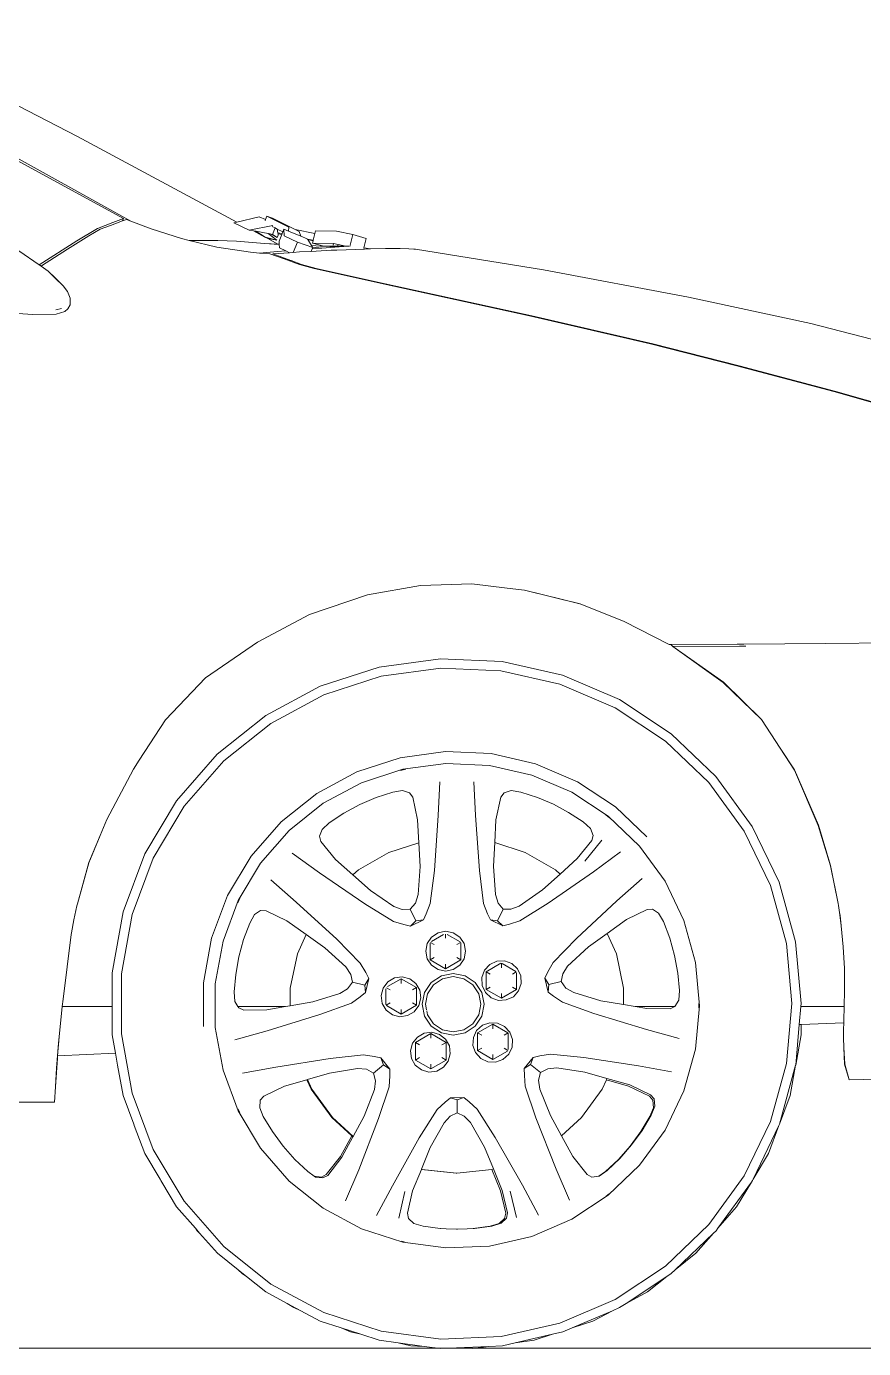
# Model space of a CAD drawing. Header units: inches. Extents: x 1944 to 3775, y -462 to 1299.
# Drawn here: x 2340.12 to 2371.64, y 1212.05 to 1261.84 of the extents above; entities that cross this region are included whole.
import ezdxf

# ---------------------------------------------------------------- set-up
doc = ezdxf.new("R2010")
doc.units = ezdxf.units.IN
doc.header["$MEASUREMENT"] = 0
doc.layers.add('CAR', color=173, linetype='Continuous', lineweight=13)

# ---------------------------------------------------------------- blocks, each defined once
blk = doc.blocks.new('A$C4C5F6532')
at = {"layer": 'CAR'}
for p, q in [((31.038, 49.77), (39.101, 45.625)), ((40.828, 42.534), (34.073, 46.22)), ((41.113, 42.441), (35.276, 45.665)), ((39.101, 45.625), (45.103, 42.405)), ((33.592, 43.548), (37.652, 40.798)), ((39.852, 42.161), (40.427, 42.386)), ((40.792, 42.448), (40.345, 42.28)), ((40.427, 42.386), (40.828, 42.534)), ((40.792, 42.448), (40.828, 42.534)), ((40.944, 42.506), (40.792, 42.448)), ((41.113, 42.441), (40.944, 42.506)), ((41.88, 42.145), (41.113, 42.441)), ((45.103, 42.405), (44.985, 42.377)), ((44.985, 42.377), (45.565, 42.102)), ((45.937, 42.605), (45.103, 42.405)), ((46.177, 42.496), (45.937, 42.605)), ((46.177, 42.496), (46.161, 42.456)), ((46.233, 42.628), (46.177, 42.496)), ((47.052, 42.213), (46.233, 42.628)), ((46.233, 42.628), (46.442, 42.546)), ((46.442, 42.546), (47.296, 42.127)), ((39.533, 41.881), (38.726, 41.38)), ((39.071, 41.694), (39.852, 42.161)), ((39.952, 42.141), (39.533, 41.881)), ((40.345, 42.28), (39.952, 42.141)), ((43.02, 41.783), (41.88, 42.145)), ((45.565, 42.102), (46.454, 42.276)), ((45.565, 42.102), (45.722, 42.073)), ((45.722, 42.073), (46.158, 41.839)), ((45.722, 42.073), (45.813, 42.056)), ((45.813, 42.056), (46.169, 41.837)), ((45.813, 42.056), (46.276, 41.97)), ((46.158, 41.839), (46.169, 41.837)), ((46.158, 41.839), (46.267, 41.781)), ((46.169, 41.837), (46.612, 41.719)), ((46.612, 41.719), (46.276, 41.97)), ((46.276, 41.97), (46.354, 41.956)), ((46.624, 41.827), (46.354, 41.956)), ((46.354, 41.956), (46.444, 41.939)), ((46.436, 42.236), (46.547, 42.18)), ((46.547, 42.18), (46.444, 41.939)), ((46.444, 41.939), (46.624, 41.827)), ((46.547, 42.18), (46.624, 42.141)), ((46.624, 42.141), (46.832, 42.036)), ((46.624, 42.141), (46.645, 42)), ((46.658, 41.905), (46.624, 41.827)), ((46.645, 42), (46.704, 41.991)), ((46.645, 42), (46.65, 41.96)), ((46.791, 41.936), (46.65, 41.96)), ((46.65, 41.96), (46.658, 41.905)), ((46.688, 41.687), (46.791, 41.936)), ((46.704, 41.991), (46.804, 41.969)), ((46.791, 41.936), (46.804, 41.969)), ((46.804, 41.969), (46.832, 42.036)), ((46.832, 42.036), (46.873, 42.135)), ((46.873, 42.135), (46.886, 41.883)), ((46.873, 42.135), (47.039, 42.066)), ((47.38, 41.643), (46.886, 41.883)), ((47.039, 42.066), (47.052, 42.213)), ((47.039, 42.066), (47.51, 41.87)), ((48.035, 41.968), (47.296, 42.127)), ((47.296, 42.127), (47.453, 42.05)), ((47.453, 42.05), (47.51, 41.87)), ((47.51, 41.87), (47.75, 41.77)), ((47.975, 41.717), (48.035, 41.968)), ((48.035, 41.968), (48.061, 42.076)), ((48.061, 42.076), (48.851, 42.061)), ((49.462, 41.935), (48.851, 42.061)), ((49.35, 41.485), (49.462, 41.935)), ((49.972, 41.79), (49.462, 41.935)), ((37.652, 40.798), (39.071, 41.694)), ((38.726, 41.38), (37.745, 40.749)), ((43.308, 41.712), (43.02, 41.783)), ((43.396, 41.713), (43.308, 41.712)), ((44.349, 41.453), (43.308, 41.712)), ((44.382, 41.709), (43.396, 41.713)), ((45.614, 41.266), (44.349, 41.453)), ((45.084, 41.686), (44.382, 41.709)), ((46.142, 41.601), (45.084, 41.686)), ((46.646, 41.577), (46.142, 41.601)), ((46.695, 41.556), (46.142, 41.601)), ((46.612, 41.719), (46.267, 41.781)), ((46.267, 41.781), (46.646, 41.577)), ((46.694, 41.575), (46.646, 41.577)), ((46.688, 41.687), (46.694, 41.575)), ((46.694, 41.575), (46.695, 41.556)), ((46.695, 41.556), (46.701, 41.435)), ((46.701, 41.435), (46.939, 41.321)), ((47.221, 41.26), (47.38, 41.643)), ((47.956, 41.44), (47.38, 41.643)), ((47.75, 41.77), (47.753, 41.765)), ((47.753, 41.765), (47.975, 41.717)), ((47.753, 41.765), (47.768, 41.742)), ((47.971, 41.698), (47.768, 41.742)), ((47.768, 41.742), (47.907, 41.518)), ((47.898, 41.3), (47.939, 41.399)), ((48.655, 41.339), (47.898, 41.3)), ((48.256, 41.502), (47.907, 41.518)), ((47.907, 41.518), (47.947, 41.454)), ((47.939, 41.399), (47.956, 41.44)), ((47.939, 41.399), (48.296, 41.426)), ((48.296, 41.426), (47.947, 41.454)), ((47.947, 41.454), (47.956, 41.44)), ((47.949, 41.604), (47.971, 41.698)), ((48.375, 41.501), (47.949, 41.604)), ((47.949, 41.604), (48.737, 41.591)), ((47.971, 41.698), (47.975, 41.717)), ((48.947, 41.47), (48.256, 41.502)), ((48.375, 41.501), (48.256, 41.502)), ((48.296, 41.426), (48.947, 41.47)), ((48.895, 41.496), (48.375, 41.501)), ((48.863, 41.349), (48.655, 41.339)), ((48.727, 41.537), (48.724, 41.538)), ((48.739, 41.59), (48.727, 41.537)), ((48.737, 41.591), (48.739, 41.59)), ((48.739, 41.59), (48.909, 41.555)), ((49.907, 41.386), (48.863, 41.349)), ((48.909, 41.555), (48.895, 41.496)), ((49.2, 41.493), (48.895, 41.496)), ((48.909, 41.555), (49.208, 41.493)), ((48.947, 41.47), (49.298, 41.491)), ((49.2, 41.493), (49.208, 41.493)), ((49.208, 41.493), (49.209, 41.493)), ((49.298, 41.491), (49.209, 41.493)), ((49.298, 41.491), (49.307, 41.492)), ((49.307, 41.492), (49.313, 41.491)), ((49.882, 41.413), (49.886, 41.428)), ((49.886, 41.428), (49.972, 41.79)), ((49.886, 41.428), (50.128, 41.391)), ((50.128, 41.391), (49.907, 41.386)), ((50.128, 41.391), (50.693, 41.402)), ((50.693, 41.402), (51.249, 41.402)), ((51.249, 41.402), (51.579, 41.395)), ((51.579, 41.395), (51.766, 41.386)), ((51.766, 41.386), (51.832, 41.381)), ((51.832, 41.381), (56.65, 40.602)), ((45.951, 41.238), (45.614, 41.266)), ((45.951, 41.238), (46.632, 41.296)), ((46.341, 41.206), (45.951, 41.238)), ((47.053, 40.955), (46.341, 41.206)), ((47.085, 41.251), (46.453, 41.206)), ((46.453, 41.206), (47.133, 40.955)), ((46.632, 41.296), (46.939, 41.321)), ((46.939, 41.321), (47.085, 41.251)), ((47.079, 40.946), (47.053, 40.955)), ((47.148, 40.95), (47.079, 40.946)), ((47.079, 40.946), (47.455, 40.811)), ((47.221, 41.26), (47.085, 41.251)), ((47.133, 40.955), (47.148, 40.95)), ((47.535, 40.811), (47.148, 40.95)), ((47.458, 41.277), (47.221, 41.26)), ((47.898, 41.3), (47.458, 41.277)), ((37.652, 40.798), (37.732, 40.741)), ((37.745, 40.749), (37.652, 40.798)), ((37.732, 40.741), (37.745, 40.749)), ((37.732, 40.741), (37.995, 40.552)), ((37.995, 40.552), (38.254, 40.291)), ((38.254, 40.299), (37.995, 40.552)), ((47.455, 40.811), (48.011, 40.656)), ((48.091, 40.656), (47.535, 40.811)), ((48.011, 40.656), (50.611, 40.081)), ((50.691, 40.081), (48.091, 40.656)), ((56.65, 40.602), (62.107, 39.574)), ((38.565, 40.003), (38.254, 40.299)), ((38.254, 40.291), (38.565, 40.003)), ((38.73, 39.793), (38.565, 40.003)), ((50.611, 40.081), (56.121, 38.878)), ((56.201, 38.878), (50.691, 40.081)), ((38.73, 39.793), (38.825, 39.535)), ((38.825, 39.535), (38.824, 39.291)), ((62.107, 39.574), (66.712, 38.581)), ((37.413, 38.928), (35.187, 39.058)), ((38.303, 38.94), (37.413, 38.928)), ((38.28, 39.093), (38.496, 39.145)), ((38.621, 39.031), (38.303, 38.94)), ((38.74, 39.137), (38.621, 39.031)), ((38.824, 39.291), (38.74, 39.137)), ((56.121, 38.878), (60.68, 37.821)), ((60.76, 37.821), (56.201, 38.878)), ((66.712, 38.581), (70.224, 37.679)), ((60.68, 37.821), (63.928, 36.99)), ((64.008, 36.99), (60.76, 37.821)), ((63.928, 36.99), (67.58, 36.023)), ((67.652, 36.023), (64.008, 36.99)), ((67.58, 36.023), (71.08, 35.01)), ((71.16, 35.03), (67.652, 36.023)), ((50.023, 28.362), (52.021, 28.714)), ((52.021, 28.714), (53.952, 28.785)), ((52.021, 28.714), (53.952, 28.781)), ((53.952, 28.785), (55.28, 28.62)), ((53.952, 28.781), (55.28, 28.62)), ((55.28, 28.62), (55.937, 28.539)), ((55.937, 28.539), (58.02, 28.031)), ((55.937, 28.539), (58.024, 28.029)), ((47.836, 27.619), (50.023, 28.362)), ((58.02, 28.031), (58.024, 28.029)), ((58.024, 28.029), (59.688, 27.365)), ((58.024, 28.029), (59.688, 27.366)), ((45.872, 26.581), (47.836, 27.619)), ((59.688, 27.366), (61.384, 26.501)), ((59.688, 27.365), (61.384, 26.501)), ((43.917, 25.245), (45.872, 26.581)), ((43.92, 25.245), (45.872, 26.581)), ((61.384, 26.501), (61.436, 26.501)), ((63.94, 26.509), (61.436, 26.501)), ((61.436, 26.501), (61.512, 26.421)), ((64.026, 26.428), (61.512, 26.421)), ((61.512, 26.421), (63.42, 25.071)), ((61.512, 26.421), (63.412, 25.061)), ((64.184, 26.509), (63.94, 26.509)), ((64.266, 26.429), (64.026, 26.428)), ((67.278, 26.531), (64.184, 26.509)), ((70.488, 26.561), (67.278, 26.531)), ((52.765, 25.957), (50.455, 25.643)), ((55.093, 25.853), (52.765, 25.957)), ((50.455, 25.643), (48.238, 24.922)), ((50.533, 25.3), (52.78, 25.605)), ((52.78, 25.605), (55.045, 25.504)), ((55.045, 25.504), (57.256, 25)), ((57.365, 25.335), (55.093, 25.853)), ((42.416, 23.654), (43.917, 25.245)), ((42.416, 23.654), (43.92, 25.245)), ((48.238, 24.922), (46.186, 23.817)), ((48.377, 24.598), (50.533, 25.3)), ((57.256, 25), (59.341, 24.109)), ((59.509, 24.419), (57.365, 25.335)), ((63.412, 25.061), (64.849, 23.675)), ((63.42, 25.071), (64.849, 23.675)), ((46.38, 23.523), (48.377, 24.598)), ((61.454, 23.136), (59.509, 24.419)), ((59.341, 24.109), (61.234, 22.861)), ((41.428, 22.138), (42.416, 23.654)), ((46.186, 23.817), (44.364, 22.363)), ((44.608, 22.109), (46.38, 23.523)), ((64.849, 23.675), (65.557, 22.589)), ((63.139, 21.526), (61.454, 23.136)), ((52.954, 22.462), (51.252, 22.232)), ((54.67, 22.385), (52.954, 22.462)), ((61.234, 22.861), (62.873, 21.294)), ((65.557, 22.589), (66.092, 21.761)), ((65.557, 22.589), (66.092, 21.77)), ((41.207, 21.798), (41.428, 22.138)), ((41.208, 21.797), (41.428, 22.138)), ((44.364, 22.363), (42.831, 20.607)), ((43.116, 20.401), (44.608, 22.109)), ((51.252, 22.232), (49.619, 21.701)), ((52.974, 22.017), (51.352, 21.798)), ((54.61, 21.944), (52.974, 22.017)), ((56.206, 21.58), (54.61, 21.944)), ((56.344, 22.003), (54.67, 22.385)), ((57.923, 21.328), (56.344, 22.003)), ((40.201, 19.906), (41.207, 21.798)), ((40.201, 19.906), (41.208, 21.797)), ((49.619, 21.701), (48.107, 20.887)), ((51.352, 21.798), (49.794, 21.292)), ((51.465, 21.801), (51.261, 21.756)), ((57.712, 20.936), (56.206, 21.58)), ((64.509, 19.641), (63.139, 21.526)), ((66.092, 21.77), (66.998, 19.688)), ((66.092, 21.761), (66.992, 19.681)), ((49.794, 21.292), (48.352, 20.516)), ((50.347, 20.734), (50.975, 20.937)), ((50.975, 20.937), (51.334, 20.994)), ((51.334, 20.994), (51.598, 20.907)), ((52.683, 20.056), (52.74, 21.327)), ((54.029, 21.327), (54.085, 20.056)), ((55.168, 20.909), (55.432, 20.996)), ((55.432, 20.996), (55.791, 20.939)), ((55.791, 20.939), (56.419, 20.736)), ((59.079, 20.034), (57.712, 20.936)), ((59.356, 20.382), (57.923, 21.328)), ((62.873, 21.294), (64.206, 19.46)), ((42.831, 20.607), (41.636, 18.606)), ((48.107, 20.887), (46.764, 19.817)), ((48.352, 20.516), (47.072, 19.495)), ((49.129, 20.146), (49.726, 20.464)), ((49.726, 20.464), (50.347, 20.734)), ((51.598, 20.907), (51.722, 20.744)), ((51.722, 20.744), (51.908, 19.896)), ((54.857, 19.898), (55.044, 20.746)), ((55.044, 20.746), (55.168, 20.909)), ((56.419, 20.736), (57.017, 20.477)), ((57.017, 20.477), (57.594, 20.174)), ((41.953, 18.454), (43.116, 20.401)), ((48.58, 19.78), (49.129, 20.146)), ((52.537, 17.99), (52.683, 20.056)), ((54.085, 20.056), (54.232, 17.99)), ((57.594, 20.174), (58.145, 19.811)), ((59.135, 19.962), (58.99, 20.078)), ((60.262, 18.902), (59.079, 20.034)), ((60.538, 19.253), (59.356, 20.382)), ((39.948, 19.297), (40.201, 19.906)), ((46.764, 19.817), (45.634, 18.523)), ((47.072, 19.495), (45.995, 18.262)), ((48.216, 19.273), (48.312, 19.534)), ((48.312, 19.534), (48.58, 19.78)), ((51.908, 19.896), (51.955, 19.032)), ((54.811, 19.035), (54.857, 19.898)), ((58.145, 19.811), (58.415, 19.568)), ((58.415, 19.568), (58.513, 19.307)), ((64.206, 19.46), (65.19, 17.418)), ((65.521, 17.541), (64.509, 19.641)), ((66.992, 19.681), (67.452, 18.161)), ((66.998, 19.688), (67.453, 18.167)), ((39.526, 18.281), (39.948, 19.297)), ((39.528, 18.277), (39.948, 19.297)), ((48.266, 19.075), (48.216, 19.273)), ((48.815, 18.401), (48.266, 19.075)), ((50.821, 18.663), (51.955, 19.032)), ((51.955, 19.032), (52.003, 18.14)), ((54.762, 18.142), (54.811, 19.035)), ((54.811, 19.035), (55.954, 18.663)), ((58.464, 19.109), (57.919, 18.432)), ((58.844, 19.127), (58.203, 18.331)), ((58.513, 19.307), (58.464, 19.109)), ((41.636, 18.606), (40.817, 16.424)), ((41.157, 16.331), (41.953, 18.454)), ((45.634, 18.523), (44.754, 17.049)), ((47.177, 18.64), (48.208, 17.894)), ((49.679, 18.004), (50.821, 18.663)), ((55.954, 18.663), (57.096, 18.004)), ((57.919, 18.432), (57.269, 17.848)), ((58.526, 17.929), (59.552, 18.682)), ((61.225, 17.578), (60.262, 18.902)), ((39.102, 16.73), (39.526, 18.281)), ((39.102, 16.73), (39.528, 18.277)), ((45.995, 18.262), (45.155, 16.856)), ((49.473, 17.819), (48.815, 18.401)), ((49.473, 17.819), (49.679, 18.004)), ((52.003, 18.14), (51.929, 17.075)), ((52.382, 16.737), (52.537, 17.99)), ((54.232, 17.99), (54.387, 16.737)), ((54.837, 17.077), (54.762, 18.142)), ((56.825, 16.748), (58.526, 17.929)), ((57.096, 18.004), (57.269, 17.848)), ((67.452, 18.161), (67.742, 16.742)), ((67.453, 18.167), (67.742, 16.742)), ((47.336, 16.796), (46.376, 17.63)), ((48.208, 17.894), (49.917, 16.724)), ((50.132, 17.235), (49.473, 17.819)), ((57.269, 17.848), (56.611, 17.257)), ((60.36, 17.678), (59.406, 16.837)), ((61.935, 16.102), (61.225, 17.578)), ((66.141, 15.294), (65.521, 17.541)), ((44.754, 17.049), (44.15, 15.441)), ((45.217, 16.937), (45.133, 16.763)), ((51.012, 16.632), (50.132, 17.235)), ((51.929, 17.075), (51.827, 16.752)), ((54.939, 16.754), (54.837, 17.077)), ((56.611, 17.257), (55.734, 16.647)), ((65.19, 17.418), (65.794, 15.232)), ((38.957, 16.128), (39.039, 16.48)), ((38.96, 16.125), (39.039, 16.48)), ((39.039, 16.48), (39.08, 16.653)), ((39.08, 16.653), (39.102, 16.73)), ((45.155, 16.856), (44.58, 15.323)), ((45.763, 16.322), (45.995, 16.475)), ((45.995, 16.475), (46.2, 16.471)), ((46.2, 16.471), (46.98, 16.089)), ((48.864, 15.397), (47.336, 16.796)), ((49.917, 16.724), (50.995, 16.067)), ((51.328, 16.511), (51.012, 16.632)), ((51.63, 16.522), (51.328, 16.511)), ((51.827, 16.752), (51.63, 16.522)), ((51.841, 16.087), (51.63, 16.522)), ((52.232, 16.358), (52.382, 16.737)), ((54.387, 16.737), (54.537, 16.358)), ((55.126, 16.529), (54.917, 16.093)), ((55.126, 16.529), (54.939, 16.754)), ((55.419, 16.524), (55.126, 16.529)), ((55.734, 16.647), (55.419, 16.524)), ((55.752, 16.083), (56.825, 16.748)), ((59.406, 16.837), (57.888, 15.428)), ((59.767, 16.133), (60.544, 16.52)), ((60.544, 16.52), (60.749, 16.525)), ((60.749, 16.525), (60.982, 16.373)), ((67.742, 16.742), (67.756, 16.661)), ((67.756, 16.661), (67.794, 16.401)), ((38.876, 15.643), (38.957, 16.128)), ((38.876, 15.643), (38.96, 16.125)), ((40.817, 16.424), (40.402, 14.13)), ((40.752, 14.099), (41.157, 16.331)), ((45.353, 15.387), (45.585, 16.005)), ((45.585, 16.005), (45.763, 16.322)), ((46.98, 16.089), (47.709, 15.573)), ((50.995, 16.067), (51.385, 15.949)), ((51.385, 15.949), (51.636, 15.889)), ((51.636, 15.889), (52.123, 16.125)), ((51.636, 15.889), (51.841, 16.087)), ((51.841, 16.087), (52.123, 16.125)), ((52.123, 16.125), (52.232, 16.358)), ((54.537, 16.358), (54.646, 16.125)), ((54.646, 16.125), (54.917, 16.093)), ((54.646, 16.125), (55.113, 15.901)), ((54.917, 16.093), (55.113, 15.901)), ((55.113, 15.901), (55.362, 15.962)), ((55.362, 15.962), (55.752, 16.083)), ((59.047, 15.615), (59.767, 16.133)), ((60.982, 16.373), (61.163, 16.058)), ((61.163, 16.058), (61.399, 15.442)), ((62.371, 14.524), (61.935, 16.102)), ((67.794, 16.401), (67.856, 15.901)), ((67.794, 16.401), (67.811, 16.284)), ((67.811, 16.284), (67.857, 15.901)), ((38.555, 13.141), (38.866, 15.57)), ((38.866, 15.57), (38.876, 15.643)), ((44.15, 15.441), (43.844, 13.752)), ((47.386, 14.849), (47.709, 15.573)), ((47.709, 15.573), (48.415, 15.072)), ((52.431, 15.476), (52.268, 15.232)), ((52.886, 15.574), (52.425, 15.308)), ((52.675, 15.638), (52.431, 15.476)), ((52.962, 15.696), (52.675, 15.638)), ((52.956, 15.592), (52.956, 15.437)), ((53.249, 15.638), (52.962, 15.696)), ((53.508, 15.297), (53.023, 15.577)), ((53.493, 15.476), (53.249, 15.638)), ((53.655, 15.232), (53.493, 15.476)), ((58.339, 15.106), (59.047, 15.615)), ((59.047, 15.615), (59.389, 14.849)), ((61.399, 15.442), (61.577, 14.789)), ((67.856, 15.901), (67.924, 15.113)), ((67.931, 15.111), (67.857, 15.901)), ((44.58, 15.323), (44.287, 13.712)), ((45.179, 14.733), (45.353, 15.387)), ((48.415, 15.072), (49.203, 14.352)), ((49.749, 14.497), (48.864, 15.397)), ((52.268, 15.232), (52.211, 14.945)), ((52.211, 14.945), (52.268, 14.658)), ((52.38, 14.617), (52.38, 15.246)), ((52.396, 15.273), (52.535, 15.193)), ((53.525, 15.278), (53.378, 15.193)), ((53.533, 15.264), (53.533, 14.617)), ((53.712, 14.945), (53.655, 15.232)), ((53.655, 14.658), (53.712, 14.945)), ((57.888, 15.428), (57.009, 14.521)), ((57.556, 14.38), (58.339, 15.106)), ((65.794, 15.232), (65.997, 12.974)), ((66.35, 12.973), (66.141, 15.294)), ((67.924, 15.113), (67.974, 14.298)), ((67.931, 15.111), (67.974, 14.298)), ((45.056, 14.067), (45.179, 14.733)), ((47.112, 13.558), (47.386, 14.849)), ((49.953, 14.143), (49.749, 14.497)), ((52.268, 14.658), (52.431, 14.414)), ((52.38, 14.617), (52.535, 14.706)), ((52.38, 14.617), (52.956, 14.285)), ((52.956, 14.285), (53.533, 14.617)), ((52.956, 14.463), (52.956, 14.285)), ((53.533, 14.617), (53.378, 14.706)), ((53.493, 14.414), (53.655, 14.658)), ((54.621, 14.442), (54.424, 14.226)), ((55.034, 14.489), (54.484, 14.171)), ((54.887, 14.566), (54.621, 14.442)), ((55.179, 14.579), (54.887, 14.566)), ((55.06, 14.491), (55.06, 14.325)), ((55.609, 14.187), (55.089, 14.487)), ((55.455, 14.48), (55.179, 14.579)), ((55.671, 14.282), (55.455, 14.48)), ((57.009, 14.521), (56.807, 14.167)), ((59.389, 14.849), (59.663, 13.558)), ((61.577, 14.789), (61.704, 14.124)), ((62.517, 12.893), (62.371, 14.524)), ((40.402, 14.13), (40.402, 12.861)), ((40.753, 11.832), (40.752, 14.099)), ((45.002, 13.409), (45.056, 14.067)), ((49.203, 14.352), (49.392, 14.071)), ((49.392, 14.071), (49.45, 13.774)), ((50.068, 13.913), (49.953, 14.143)), ((51.325, 13.978), (51.035, 13.937)), ((51.609, 13.904), (51.325, 13.978)), ((52.423, 13.769), (52.8, 14.021)), ((52.431, 14.414), (52.675, 14.251)), ((52.675, 14.251), (52.962, 14.194)), ((52.8, 14.021), (53.246, 14.11)), ((53.246, 13.987), (52.848, 13.907)), ((52.962, 14.194), (53.249, 14.251)), ((53.246, 14.11), (53.692, 14.021)), ((53.645, 13.907), (53.246, 13.987)), ((53.249, 14.251), (53.493, 14.414)), ((53.692, 14.021), (54.069, 13.769)), ((54.424, 14.226), (54.324, 13.951)), ((54.324, 13.951), (54.337, 13.658)), ((54.484, 14.171), (54.638, 14.082)), ((54.484, 13.506), (54.484, 14.171)), ((55.623, 14.164), (55.482, 14.082)), ((55.636, 14.13), (55.636, 13.506)), ((55.795, 14.017), (55.671, 14.282)), ((55.808, 13.724), (55.795, 14.017)), ((56.807, 14.167), (56.694, 13.936)), ((57.313, 13.801), (57.369, 14.098)), ((57.369, 14.098), (57.556, 14.38)), ((61.704, 14.124), (61.763, 13.467)), ((67.974, 14.298), (67.98, 13.902)), ((43.844, 13.752), (43.844, 12.111)), ((44.287, 13.712), (44.287, 12.074)), ((47.112, 13.558), (47.112, 12.894)), ((49.271, 13.531), (48.98, 13.358)), ((49.45, 13.774), (49.271, 13.531)), ((49.921, 13.669), (49.45, 13.774)), ((49.921, 13.669), (50.068, 13.913)), ((49.949, 13.385), (49.921, 13.669)), ((49.949, 13.385), (50.068, 13.913)), ((50.606, 13.555), (50.533, 13.272)), ((50.783, 13.789), (50.606, 13.555)), ((50.714, 12.938), (50.714, 13.526)), ((50.734, 13.564), (50.868, 13.487)), ((51.284, 13.905), (50.773, 13.61)), ((51.035, 13.937), (50.783, 13.789)), ((51.29, 13.907), (51.29, 13.73)), ((51.866, 13.576), (51.292, 13.907)), ((51.843, 13.728), (51.609, 13.904)), ((51.866, 13.576), (51.711, 13.487)), ((51.991, 13.475), (51.843, 13.728)), ((51.866, 13.576), (51.866, 12.911)), ((52.032, 13.185), (51.991, 13.475)), ((52.17, 13.391), (52.423, 13.769)), ((52.51, 13.682), (52.284, 13.344)), ((52.848, 13.907), (52.51, 13.682)), ((53.982, 13.682), (53.645, 13.907)), ((54.208, 13.344), (53.982, 13.682)), ((54.069, 13.769), (54.322, 13.391)), ((54.337, 13.658), (54.461, 13.393)), ((54.484, 13.506), (54.638, 13.595)), ((54.484, 13.506), (55.06, 13.173)), ((55.06, 13.173), (55.636, 13.506)), ((55.636, 13.506), (55.482, 13.595)), ((55.511, 13.233), (55.708, 13.449)), ((55.708, 13.449), (55.808, 13.724)), ((56.694, 13.936), (56.842, 13.692)), ((56.694, 13.936), (56.816, 13.408)), ((56.842, 13.692), (56.816, 13.408)), ((56.842, 13.692), (57.313, 13.801)), ((57.493, 13.559), (57.313, 13.801)), ((57.785, 13.388), (57.493, 13.559)), ((59.663, 13.558), (59.663, 12.935)), ((61.763, 13.467), (61.74, 13.104)), ((67.984, 13.465), (67.967, 12.861)), ((67.986, 13.461), (67.967, 12.861)), ((67.98, 13.902), (67.984, 13.465)), ((67.98, 13.902), (67.986, 13.461)), ((38.526, 12.861), (38.555, 13.141)), ((45.028, 13.047), (45.002, 13.409)), ((45.141, 12.861), (45.028, 13.047)), ((47.96, 13.044), (47.112, 12.894)), ((48.98, 13.358), (47.96, 13.044)), ((48.227, 12.558), (49.411, 12.994)), ((49.411, 12.994), (49.747, 13.226)), ((49.747, 13.226), (49.949, 13.385)), ((50.533, 13.272), (50.573, 12.981)), ((50.573, 12.981), (50.722, 12.729)), ((50.723, 12.916), (50.868, 13)), ((51.866, 12.911), (51.711, 13)), ((51.958, 12.902), (52.032, 13.185)), ((52.082, 12.945), (52.17, 13.391)), ((52.17, 12.5), (52.082, 12.945)), ((52.284, 13.344), (52.205, 12.945)), ((52.205, 12.945), (52.245, 12.74)), ((54.287, 12.945), (54.208, 13.344)), ((54.208, 12.547), (54.287, 12.945)), ((54.322, 13.391), (54.41, 12.945)), ((54.41, 12.945), (54.322, 12.5)), ((54.461, 13.393), (54.677, 13.195)), ((54.677, 13.195), (54.953, 13.095)), ((54.953, 13.095), (55.245, 13.109)), ((55.06, 13.352), (55.06, 13.173)), ((55.245, 13.109), (55.511, 13.233)), ((56.816, 13.408), (57.019, 13.251)), ((57.019, 13.251), (57.356, 13.021)), ((57.356, 13.021), (58.544, 12.593)), ((58.808, 13.081), (57.785, 13.388)), ((59.663, 12.935), (58.808, 13.081)), ((61.74, 13.104), (61.597, 12.866)), ((62.498, 12.807), (62.498, 12.972)), ((65.997, 12.974), (65.794, 10.715)), ((66.34, 12.861), (66.35, 12.973)), ((38.409, 11.719), (38.526, 12.861)), ((40.402, 12.861), (38.526, 12.861)), ((40.402, 12.861), (40.402, 11.799)), ((46.927, 12.861), (45.141, 12.861)), ((45.172, 12.81), (45.141, 12.861)), ((45.359, 12.726), (45.172, 12.81)), ((46.228, 12.737), (45.359, 12.726)), ((46.927, 12.861), (46.228, 12.737)), ((46.248, 11.946), (48.227, 12.558)), ((47.112, 12.894), (46.927, 12.861)), ((50.722, 12.729), (50.955, 12.552)), ((50.735, 12.898), (51.29, 12.578)), ((50.955, 12.552), (51.239, 12.479)), ((51.239, 12.479), (51.529, 12.519)), ((51.29, 12.578), (51.866, 12.911)), ((51.29, 12.756), (51.29, 12.578)), ((51.529, 12.519), (51.782, 12.668)), ((51.782, 12.668), (51.958, 12.902)), ((52.423, 12.122), (52.17, 12.5)), ((52.246, 12.738), (52.245, 12.74)), ((52.252, 12.702), (52.252, 12.705)), ((52.252, 12.702), (52.284, 12.547)), ((52.284, 12.547), (52.51, 12.209)), ((53.982, 12.209), (54.208, 12.547)), ((54.322, 12.5), (54.069, 12.122)), ((58.544, 12.593), (60.527, 11.995)), ((60.101, 12.861), (59.663, 12.935)), ((61.586, 12.861), (60.101, 12.861)), ((60.542, 12.786), (60.101, 12.861)), ((61.41, 12.78), (60.542, 12.786)), ((61.586, 12.861), (61.41, 12.78)), ((61.597, 12.866), (61.586, 12.861)), ((62.371, 11.262), (62.517, 12.893)), ((66.279, 12.182), (66.34, 12.861)), ((67.967, 12.861), (66.34, 12.861)), ((67.967, 12.861), (67.952, 12.341)), ((44.287, 12.074), (44.58, 10.463)), ((52.8, 11.87), (52.423, 12.122)), ((52.51, 12.209), (52.848, 11.983)), ((52.848, 11.983), (53.246, 11.904)), ((53.246, 11.904), (53.645, 11.983)), ((53.645, 11.983), (53.982, 12.209)), ((54.069, 12.122), (53.692, 11.87)), ((54.13, 11.958), (54.005, 11.693)), ((54.347, 12.155), (54.13, 11.958)), ((54.743, 12.202), (54.166, 11.869)), ((54.622, 12.254), (54.347, 12.155)), ((54.915, 12.24), (54.622, 12.254)), ((55.308, 11.875), (54.743, 12.202)), ((54.743, 12.202), (54.743, 12.023)), ((55.18, 12.115), (54.915, 12.24)), ((55.377, 11.899), (55.18, 12.115)), ((60.527, 11.995), (61.754, 11.659)), ((66.142, 10.656), (66.279, 12.182)), ((66.35, 12.185), (66.279, 12.182)), ((67.949, 12.252), (66.35, 12.185)), ((66.35, 12.185), (66.35, 11.799)), ((67.94, 11.997), (67.949, 12.252)), ((67.942, 11.675), (67.94, 11.997)), ((67.952, 12.341), (67.949, 12.252)), ((38.313, 10.535), (38.385, 11.481)), ((38.352, 11.011), (38.409, 11.719)), ((38.385, 11.481), (38.409, 11.719)), ((40.402, 11.799), (40.529, 11.102)), ((41.158, 9.601), (40.753, 11.832)), ((45.023, 11.602), (46.248, 11.946)), ((51.72, 11.481), (51.641, 11.199)), ((51.9, 11.712), (51.72, 11.481)), ((52.401, 11.844), (51.825, 11.512)), ((51.825, 11.512), (51.979, 11.423)), ((51.825, 10.847), (51.825, 11.512)), ((52.156, 11.856), (51.9, 11.712)), ((52.446, 11.891), (52.156, 11.856)), ((52.977, 11.512), (52.401, 11.844)), ((52.401, 11.844), (52.401, 11.666)), ((52.729, 11.812), (52.446, 11.891)), ((52.959, 11.632), (52.729, 11.812)), ((53.246, 11.781), (52.8, 11.87)), ((52.977, 11.512), (52.823, 11.423)), ((53.103, 11.377), (52.959, 11.632)), ((52.977, 11.512), (52.977, 10.847)), ((53.692, 11.87), (53.246, 11.781)), ((54.005, 11.693), (53.991, 11.4)), ((54.166, 11.869), (54.321, 11.78)), ((54.166, 11.204), (54.166, 11.869)), ((55.315, 11.867), (55.164, 11.78)), ((55.319, 11.86), (55.319, 11.245)), ((55.476, 11.623), (55.377, 11.899)), ((55.462, 11.331), (55.476, 11.623)), ((66.35, 11.799), (66.142, 10.656)), ((67.984, 10.697), (67.942, 11.675)), ((67.942, 11.675), (67.959, 11.314)), ((38.345, 10.923), (38.352, 11.011)), ((40.529, 11.102), (38.352, 11.011)), ((40.529, 11.102), (40.61, 10.656)), ((49.867, 11.041), (48.612, 10.908)), ((50.271, 10.982), (49.867, 11.041)), ((50.522, 10.928), (50.271, 10.982)), ((51.641, 11.199), (51.676, 10.909)), ((53.059, 10.804), (53.138, 11.086)), ((53.138, 11.086), (53.103, 11.377)), ((53.991, 11.4), (54.091, 11.125)), ((54.091, 11.125), (54.288, 10.908)), ((54.166, 11.204), (54.321, 11.293)), ((54.166, 11.204), (54.743, 10.871)), ((54.743, 10.871), (55.288, 11.186)), ((54.743, 11.05), (54.743, 10.871)), ((55.121, 10.869), (55.337, 11.066)), ((55.305, 11.212), (55.164, 11.293)), ((55.337, 11.066), (55.462, 11.331)), ((56.511, 11.003), (56.26, 10.948)), ((56.914, 11.065), (56.511, 11.003)), ((58.17, 10.94), (56.914, 11.065)), ((61.935, 9.684), (62.371, 11.262)), ((67.984, 10.697), (67.959, 11.314)), ((67.959, 11.314), (67.988, 10.695)), ((38.345, 10.923), (38.27, 9.836)), ((38.335, 10.81), (38.285, 10.08)), ((38.299, 10.317), (38.313, 10.535)), ((38.312, 10.489), (38.299, 10.317)), ((38.313, 10.497), (38.312, 10.489)), ((38.313, 10.535), (38.335, 10.81)), ((38.315, 10.535), (38.313, 10.497)), ((38.315, 10.535), (38.316, 10.544)), ((38.316, 10.544), (38.335, 10.81)), ((38.345, 10.923), (38.335, 10.81)), ((40.61, 10.652), (40.61, 10.656)), ((40.611, 10.648), (40.61, 10.652)), ((40.611, 10.648), (40.819, 9.506)), ((44.58, 10.463), (45.155, 8.93)), ((46.566, 10.581), (45.316, 10.347)), ((48.612, 10.908), (46.566, 10.581)), ((48.587, 10.354), (49.641, 10.524)), ((49.641, 10.524), (49.978, 10.497)), ((49.978, 10.497), (50.247, 10.358)), ((50.623, 10.662), (50.247, 10.358)), ((50.623, 10.662), (50.522, 10.928)), ((50.862, 10.507), (50.522, 10.928)), ((50.862, 10.507), (50.623, 10.662)), ((50.861, 10.25), (50.862, 10.507)), ((51.676, 10.909), (51.82, 10.653)), ((51.82, 10.653), (52.051, 10.473)), ((51.825, 10.847), (51.979, 10.936)), ((51.825, 10.847), (52.401, 10.514)), ((52.051, 10.473), (52.333, 10.394)), ((52.401, 10.514), (52.977, 10.847)), ((52.401, 10.692), (52.401, 10.514)), ((52.624, 10.429), (52.879, 10.573)), ((52.977, 10.847), (52.823, 10.936)), ((52.879, 10.573), (53.059, 10.804)), ((54.288, 10.908), (54.553, 10.783)), ((54.553, 10.783), (54.845, 10.769)), ((54.845, 10.769), (55.121, 10.869)), ((56.26, 10.948), (55.922, 10.524)), ((56.161, 10.681), (55.922, 10.524)), ((55.922, 10.524), (55.925, 10.267)), ((56.26, 10.948), (56.161, 10.681)), ((56.161, 10.681), (56.539, 10.38)), ((56.539, 10.38), (56.806, 10.521)), ((56.806, 10.521), (57.143, 10.549)), ((57.143, 10.549), (58.199, 10.387)), ((60.218, 10.627), (58.17, 10.94)), ((61.47, 10.402), (60.218, 10.627)), ((65.794, 10.715), (65.191, 8.529)), ((65.529, 8.428), (66.141, 10.648)), ((66.141, 10.648), (65.933, 9.506)), ((66.141, 10.648), (66.142, 10.652)), ((66.142, 10.652), (66.142, 10.656)), ((67.984, 10.697), (68.152, 10.101)), ((67.988, 10.695), (68.152, 10.101)), ((38.27, 9.836), (38.285, 10.08)), ((38.285, 10.08), (38.299, 10.317)), ((46.899, 9.862), (47.738, 10.107)), ((47.738, 10.107), (47.759, 10.113)), ((47.9, 9.744), (47.738, 10.107)), ((47.759, 10.113), (48.587, 10.354)), ((47.923, 9.744), (47.759, 10.113)), ((50.247, 10.358), (50.326, 10.067)), ((50.326, 10.067), (50.281, 9.731)), ((50.834, 9.843), (50.861, 10.25)), ((52.333, 10.394), (52.624, 10.429)), ((55.925, 10.267), (55.955, 9.86)), ((56.462, 10.087), (56.539, 10.38)), ((56.509, 9.753), (56.462, 10.087)), ((58.199, 10.387), (59.033, 10.15)), ((59.014, 10.107), (58.852, 9.744)), ((59.033, 10.15), (59.014, 10.107)), ((59.853, 9.862), (59.014, 10.107)), ((59.033, 10.15), (59.891, 9.907)), ((71.407, 10.178), (68.152, 10.101)), ((38.27, 9.836), (38.232, 9.261)), ((40.819, 9.506), (41.223, 8.428)), ((41.955, 7.478), (41.158, 9.601)), ((45.984, 9.331), (46.114, 9.488)), ((46.114, 9.488), (46.899, 9.862)), ((48.675, 8.677), (47.9, 9.744)), ((48.698, 8.677), (47.923, 9.744)), ((50.281, 9.731), (49.893, 8.737)), ((50.439, 8.644), (50.834, 9.843)), ((55.955, 9.86), (56.358, 8.664)), ((56.904, 8.761), (56.509, 9.753)), ((58.852, 9.744), (58.077, 8.677)), ((60.638, 9.488), (59.853, 9.862)), ((59.891, 9.907), (60.677, 9.538)), ((60.768, 9.331), (60.638, 9.488)), ((60.677, 9.538), (60.809, 9.381)), ((61.225, 8.208), (61.935, 9.684)), ((65.933, 9.506), (65.529, 8.428)), ((38.232, 9.261), (33.292, 9.261)), ((45.137, 9.013), (45.207, 8.866)), ((45.96, 9.053), (45.984, 9.331)), ((46.097, 8.717), (45.96, 9.053)), ((52.647, 8.986), (51.971, 7.92)), ((52.945, 9.265), (52.647, 8.986)), ((53.143, 9.429), (52.945, 9.265)), ((53.649, 9.431), (53.143, 9.429)), ((53.396, 9.342), (53.143, 9.429)), ((53.649, 9.431), (53.396, 9.342)), ((53.396, 9.342), (53.398, 8.858)), ((53.849, 9.268), (53.649, 9.431)), ((54.148, 8.991), (53.849, 9.268)), ((54.831, 7.93), (54.148, 8.991)), ((60.655, 8.717), (60.792, 9.053)), ((60.835, 9.104), (60.7, 8.767)), ((60.792, 9.053), (60.768, 9.331)), ((60.809, 9.381), (60.835, 9.104)), ((45.155, 8.93), (45.995, 7.524)), ((46.437, 8.151), (46.097, 8.717)), ((49.429, 7.998), (48.675, 8.677)), ((49.48, 7.973), (48.698, 8.677)), ((49.893, 8.737), (49.48, 7.973)), ((49.688, 6.714), (50.439, 8.644)), ((52.385, 7.555), (52.907, 8.486)), ((52.907, 8.486), (53.137, 8.734)), ((53.137, 8.734), (53.398, 8.858)), ((53.398, 8.858), (53.66, 8.736)), ((53.66, 8.736), (53.892, 8.49)), ((53.892, 8.49), (54.42, 7.562)), ((56.358, 8.664), (57.122, 6.739)), ((57.323, 7.998), (56.904, 8.761)), ((58.077, 8.677), (57.323, 7.998)), ((60.315, 8.151), (60.655, 8.717)), ((60.7, 8.767), (60.364, 8.199)), ((65.191, 8.529), (64.208, 6.486)), ((41.23, 8.405), (41.223, 8.428)), ((41.223, 8.428), (41.24, 8.382)), ((41.24, 8.382), (41.23, 8.405)), ((41.24, 8.382), (41.638, 7.324)), ((46.841, 7.608), (46.437, 8.151)), ((49.001, 7.219), (49.429, 7.998)), ((49.472, 7.959), (49.429, 7.998)), ((49.48, 7.973), (49.472, 7.959)), ((57.751, 7.219), (57.323, 7.998)), ((59.911, 7.608), (60.315, 8.151)), ((60.364, 8.199), (59.964, 7.653)), ((60.262, 6.884), (61.225, 8.208)), ((64.54, 6.363), (65.511, 8.382)), ((65.511, 8.382), (65.114, 7.324)), ((65.511, 8.382), (65.522, 8.405)), ((65.522, 8.405), (65.529, 8.428)), ((43.118, 5.532), (41.955, 7.478)), ((45.995, 7.524), (47.072, 6.291)), ((47.286, 7.099), (46.841, 7.608)), ((49.472, 7.959), (49.056, 7.19)), ((51.971, 7.92), (50.956, 6.114)), ((52.05, 6.735), (52.385, 7.555)), ((54.42, 7.562), (54.76, 6.746)), ((55.859, 6.131), (54.831, 7.93)), ((59.466, 7.099), (59.911, 7.608)), ((59.964, 7.653), (59.522, 7.14)), ((41.638, 7.324), (42.212, 6.363)), ((47.768, 6.647), (47.286, 7.099)), ((48.465, 6.535), (49.001, 7.219)), ((49.056, 7.19), (48.525, 6.502)), ((58.287, 6.535), (57.751, 7.219)), ((58.984, 6.647), (59.466, 7.099)), ((59.522, 7.14), (59.043, 6.686)), ((65.114, 7.324), (64.54, 6.363)), ((48.016, 6.478), (47.768, 6.647)), ((48.016, 6.478), (48.283, 6.442)), ((48.067, 6.442), (48.016, 6.478)), ((48.283, 6.442), (48.465, 6.535)), ((48.525, 6.502), (48.344, 6.408)), ((49.196, 5.54), (49.688, 6.714)), ((51.72, 5.927), (52.047, 6.728)), ((52.047, 6.728), (52.05, 6.735)), ((52.053, 6.727), (52.047, 6.728)), ((52.076, 6.727), (52.05, 6.735)), ((53.364, 6.589), (52.053, 6.727)), ((53.376, 6.59), (52.076, 6.727)), ((53.376, 6.59), (53.364, 6.589)), ((53.387, 6.589), (53.376, 6.59)), ((54.699, 6.727), (53.387, 6.589)), ((54.705, 6.728), (54.699, 6.727)), ((54.76, 6.746), (54.705, 6.728)), ((55.032, 5.927), (54.705, 6.728)), ((54.76, 6.746), (55.096, 5.939)), ((57.122, 6.739), (57.622, 5.569)), ((58.469, 6.442), (58.287, 6.535)), ((58.736, 6.478), (58.469, 6.442)), ((58.736, 6.478), (58.984, 6.647)), ((58.745, 6.479), (58.736, 6.478)), ((59.043, 6.686), (58.745, 6.479)), ((59.079, 5.752), (60.262, 6.884)), ((64.208, 6.486), (62.875, 4.651)), ((42.241, 6.304), (42.212, 6.363)), ((42.212, 6.363), (42.279, 6.251)), ((42.279, 6.251), (42.241, 6.304)), ((42.279, 6.251), (42.834, 5.324)), ((47.072, 6.291), (48.352, 5.27)), ((48.344, 6.408), (48.067, 6.442)), ((50.956, 6.114), (50.362, 4.99)), ((56.46, 5.01), (55.859, 6.131)), ((63.214, 4.518), (64.473, 6.251)), ((64.473, 6.251), (63.918, 5.324)), ((64.473, 6.251), (64.511, 6.304)), ((64.511, 6.304), (64.54, 6.363)), ((44.611, 3.825), (43.118, 5.532)), ((51.194, 4.898), (51.422, 5.894)), ((51.526, 5.08), (51.72, 5.927)), ((55.226, 5.08), (55.032, 5.927)), ((55.096, 5.939), (55.296, 5.093)), ((55.394, 5.907), (55.629, 4.913)), ((57.712, 4.85), (59.079, 5.752)), ((59.011, 5.722), (59.117, 5.805)), ((42.834, 5.324), (43.538, 4.518)), ((48.352, 5.27), (49.794, 4.494)), ((51.568, 4.88), (51.526, 5.08)), ((55.184, 4.88), (55.226, 5.08)), ((55.296, 5.093), (55.255, 4.893)), ((63.918, 5.324), (63.214, 4.518)), ((43.61, 4.418), (43.538, 4.518)), ((43.538, 4.518), (43.7, 4.333)), ((49.794, 4.494), (51.352, 3.988)), ((51.77, 4.689), (51.568, 4.88)), ((52.119, 4.587), (51.77, 4.689)), ((52.757, 4.504), (52.119, 4.587)), ((52.757, 4.504), (52.982, 4.495)), ((52.773, 4.502), (52.757, 4.504)), ((52.982, 4.495), (52.773, 4.502)), ((53.376, 4.482), (52.982, 4.495)), ((53.376, 4.482), (53.77, 4.495)), ((53.413, 4.48), (53.376, 4.482)), ((53.77, 4.495), (53.413, 4.48)), ((53.994, 4.504), (53.77, 4.495)), ((53.994, 4.504), (54.633, 4.587)), ((54.052, 4.506), (53.994, 4.504)), ((54.706, 4.596), (54.052, 4.506)), ((54.633, 4.587), (54.982, 4.689)), ((55.054, 4.7), (54.706, 4.596)), ((54.982, 4.689), (55.184, 4.88)), ((55.255, 4.893), (55.054, 4.7)), ((56.206, 4.206), (57.712, 4.85)), ((62.875, 4.651), (61.237, 3.083)), ((63.142, 4.418), (63.214, 4.518)), ((43.7, 4.333), (43.61, 4.418)), ((43.7, 4.333), (44.367, 3.569)), ((51.296, 4.02), (51.423, 3.991)), ((51.352, 3.988), (52.974, 3.769)), ((54.61, 3.842), (56.206, 4.206)), ((61.6, 2.944), (63.052, 4.333)), ((63.052, 4.333), (62.385, 3.569)), ((63.052, 4.333), (63.142, 4.418)), ((44.367, 3.569), (45.152, 2.944)), ((46.384, 2.412), (44.611, 3.825)), ((52.974, 3.769), (54.61, 3.842)), ((62.385, 3.569), (61.6, 2.944)), ((61.237, 3.083), (59.345, 1.834)), ((45.295, 2.807), (45.152, 2.944)), ((45.152, 2.944), (45.462, 2.696)), ((45.462, 2.696), (45.295, 2.807)), ((45.462, 2.696), (46.19, 2.116)), ((59.753, 1.681), (61.29, 2.696)), ((61.29, 2.696), (60.562, 2.116)), ((61.29, 2.696), (61.457, 2.807)), ((61.457, 2.807), (61.6, 2.944)), ((46.19, 2.116), (46.999, 1.681)), ((48.381, 1.338), (46.384, 2.412)), ((60.562, 2.116), (59.753, 1.681)), ((47.24, 1.522), (46.999, 1.681)), ((46.999, 1.681), (47.508, 1.408)), ((47.508, 1.408), (47.24, 1.522)), ((59.345, 1.834), (57.26, 0.942)), ((59.244, 1.408), (59.512, 1.522)), ((59.512, 1.522), (59.753, 1.681)), ((47.508, 1.408), (48.242, 1.013)), ((48.242, 1.013), (49.025, 0.759)), ((50.537, 0.638), (48.381, 1.338)), ((57.727, 0.759), (59.244, 1.408)), ((58.51, 1.013), (57.727, 0.759)), ((59.244, 1.408), (58.51, 1.013)), ((49.383, 0.606), (49.025, 0.759)), ((49.025, 0.759), (49.767, 0.518)), ((49.767, 0.518), (49.383, 0.606)), ((49.767, 0.518), (50.459, 0.293)), ((52.784, 0.334), (50.537, 0.638)), ((57.26, 0.942), (55.049, 0.436)), ((55.581, 0.197), (56.985, 0.518)), ((56.985, 0.518), (56.293, 0.293)), ((56.985, 0.518), (57.369, 0.606)), ((57.369, 0.606), (57.727, 0.759)), ((50.459, 0.293), (51.171, 0.197)), ((51.655, 0.086), (51.171, 0.197)), ((51.171, 0.197), (52.158, 0.064)), ((52.158, 0.064), (51.655, 0.086)), ((52.158, 0.064), (52.769, -0.019)), ((52.769, -0.019), (53.376, 0.008)), ((55.049, 0.436), (52.784, 0.334)), ((53.376, 0.008), (54.594, 0.064)), ((53.983, -0.019), (53.376, 0.008)), ((54.594, 0.064), (53.983, -0.019)), ((54.594, 0.064), (55.097, 0.086)), ((55.097, 0.086), (55.581, 0.197)), ((56.293, 0.293), (55.581, 0.197))]:
    blk.add_line(p, q, dxfattribs=at)

msp = doc.modelspace()

# ---------------------------------------------------------------- linework, layer by layer
at = {"layer": 'CAR'}
msp.add_line((2001.69, 1212.071), (3554.696, 1212.071), dxfattribs=at)

# ---------------------------------------------------------------- block references
msp.add_blockref('A$C4C5F6532', (2302.938, 1212.071), dxfattribs=at)

doc.saveas('drawing.dxf')
